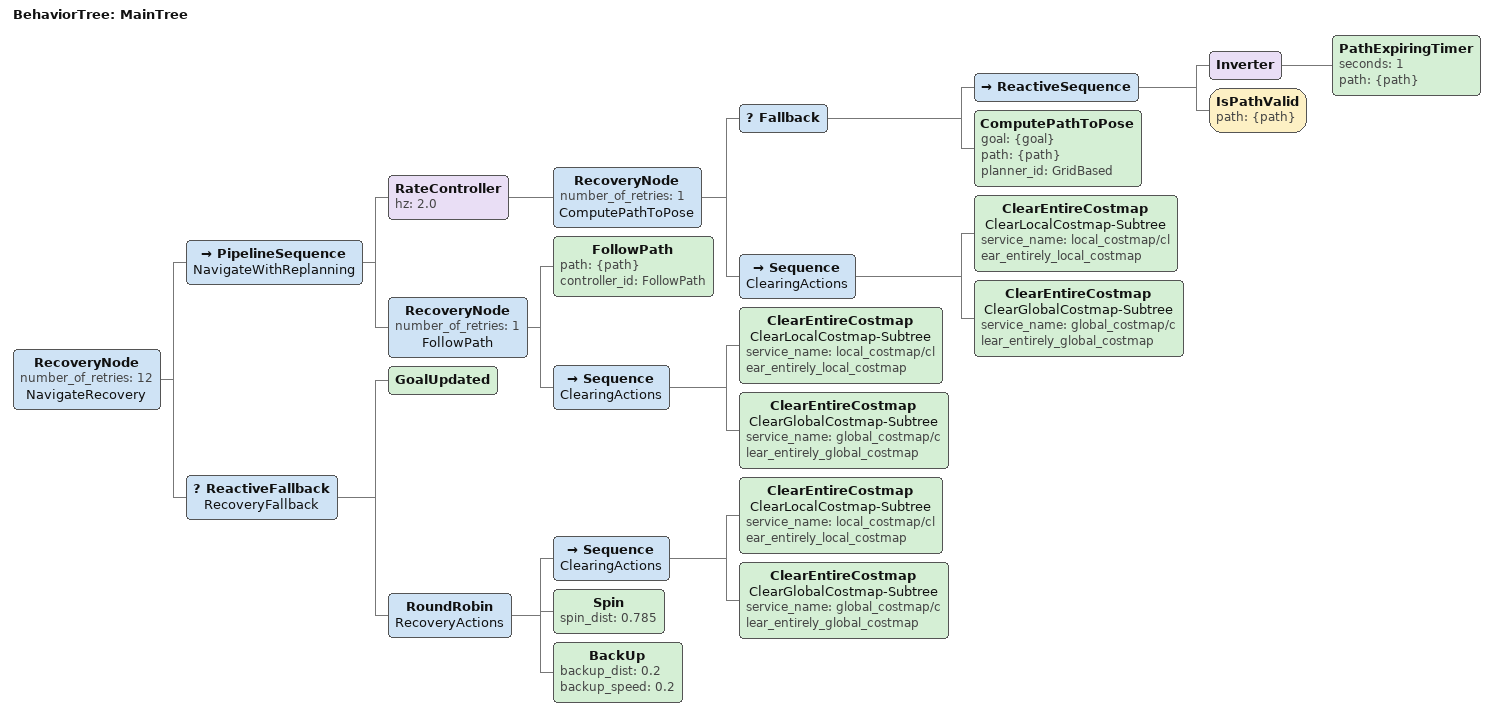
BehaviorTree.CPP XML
<root main_tree_to_execute="MainTree">
  <BehaviorTree ID="MainTree">
    <RecoveryNode number_of_retries="12" name="NavigateRecovery">
      <PipelineSequence name="NavigateWithReplanning">
        <RateController hz="2.0">
          <RecoveryNode number_of_retries="1" name="ComputePathToPose">
            <Fallback>
              <ReactiveSequence>
                <Inverter>
                  <PathExpiringTimer seconds="1" path="{path}"/>
                </Inverter>
                <IsPathValid path="{path}"/>
              </ReactiveSequence>
              <ComputePathToPose goal="{goal}" path="{path}" planner_id="GridBased"/>
            </Fallback>
            <Sequence name="ClearingActions">
              <ClearEntireCostmap name="ClearLocalCostmap-Subtree" service_name="local_costmap/clear_entirely_local_costmap"/>
              <ClearEntireCostmap name="ClearGlobalCostmap-Subtree" service_name="global_costmap/clear_entirely_global_costmap"/>
            </Sequence>
          </RecoveryNode>
        </RateController>
        <RecoveryNode number_of_retries="1" name="FollowPath">
          <FollowPath path="{path}" controller_id="FollowPath"/>
          <Sequence name="ClearingActions">
            <ClearEntireCostmap name="ClearLocalCostmap-Subtree" service_name="local_costmap/clear_entirely_local_costmap"/>
            <ClearEntireCostmap name="ClearGlobalCostmap-Subtree" service_name="global_costmap/clear_entirely_global_costmap"/>
          </Sequence>
        </RecoveryNode>
      </PipelineSequence>
      <ReactiveFallback name="RecoveryFallback">
        <GoalUpdated/>
        <RoundRobin name="RecoveryActions">
          <Sequence name="ClearingActions">
            <ClearEntireCostmap name="ClearLocalCostmap-Subtree" service_name="local_costmap/clear_entirely_local_costmap"/>
            <ClearEntireCostmap name="ClearGlobalCostmap-Subtree" service_name="global_costmap/clear_entirely_global_costmap"/>
          </Sequence>
          <Spin spin_dist="0.785"/>
          <BackUp backup_dist="0.2" backup_speed="0.2"/>
        </RoundRobin>
      </ReactiveFallback>
    </RecoveryNode>
  </BehaviorTree>
</root>
